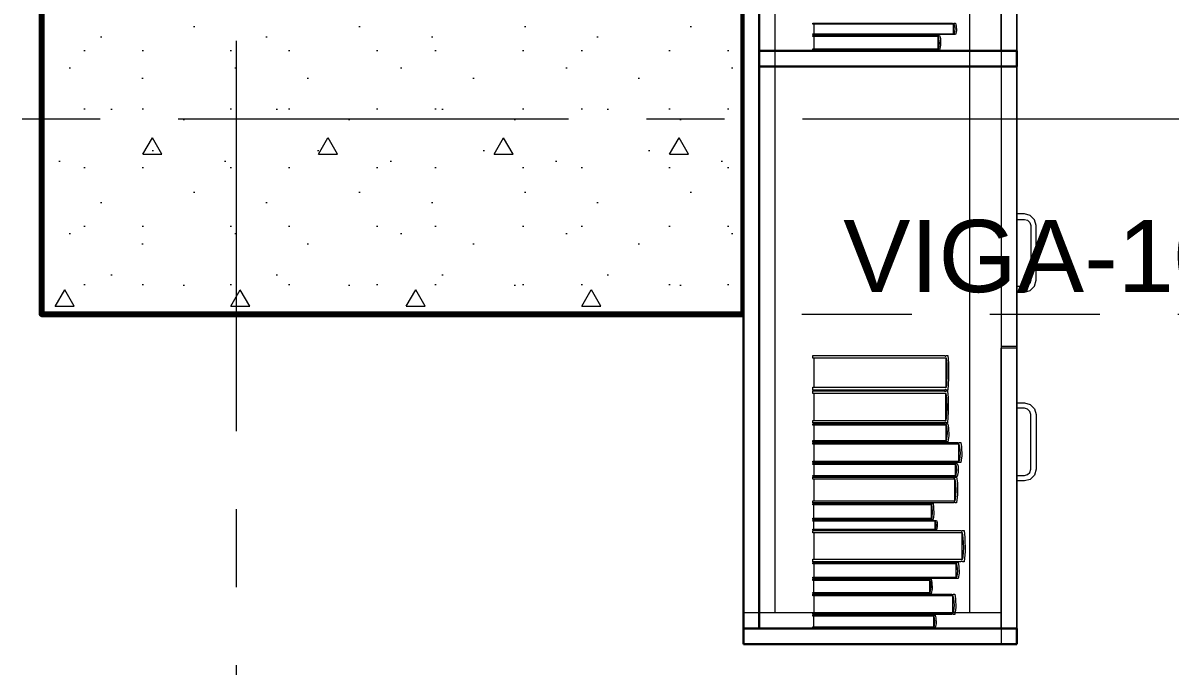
# Model space of a CAD drawing. Header units: inches. Extents: x -38 to 5698, y -33 to 92.
# Drawn here: x 108.546 to 110.017, y 6.749 to 7.573 of the extents above; entities that cross this region are included whole.
import ezdxf

# ---------------------------------------------------------------- set-up
doc = ezdxf.new("R2010")
doc.units = ezdxf.units.IN
doc.header["$MEASUREMENT"] = 0
doc.set_wipeout_variables(frame=1)
doc.header["$PDMODE"] = 1
for name, pattern in [('Hidden Line', [0.195611, 0.141111, -0.0545]), ('Punto & Raya', [0.65, 0.5, -0.075, 0, -0.075]), ('Wipeout_Contour', [1, 0, -1])]:
    doc.linetypes.add(name, pattern=pattern)
for name, color, linetype in [('02 _ ARQ _ ALB _ Cotas Ejes', 7, 'Continuous'), ('02 _ ARQ _ ALB _ Ejes Generales', 7, 'Continuous'), ('02 _ ARQ _ ZON _ Espacio.3D', 7, 'Continuous'), ('08 _ STR _ EXT _ 06 Columnas', 7, 'Continuous'), ('08 _ STR _ EXT _ 09 Vigas', 7, 'Continuous'), ('Dibujo 2D - General', 7, 'Continuous'), ('Interior - Mobiliario', 7, 'Continuous'), ('Notas - Etiquetas', 251, 'Continuous')]:
    doc.layers.add(name, color=color, linetype=linetype)
doc.styles.add('Estilo_Generado_4', font='swisse.ttf')
doc.dimstyles.new('Estilo_Generado__1', dxfattribs={"dimtxt": 0.125, "dimasz": 0.095, "dimexe": 0.18, "dimexo": 0.3, "dimgap": 0, "dimtad": 0, "dimtih": 1, "dimtoh": 1, "dimzin": 0, "dimdsep": 46, "dimtxsty": 'Estilo_Generado_4', "dimblk": 'ARROWHEAD_6', "dimblk1": 'ARROWHEAD_6', "dimblk2": 'ARROWHEAD_6', "dimcen": 0.09, "dimse1": 1, "dimse2": 1, "dimclrd": 144, "dimclre": 144, "dimclrt": 7, "dimadec": 0, "dimazin": 0, "dimtfac": 1, "dimtdec": 4, "dimtmove": 0, "dimatfit": 3, "dimfxl": 1, "dimtolj": 1, "dimtzin": 0, "dimarcsym": 0})

# ---------------------------------------------------------------- blocks, each defined once
blk = doc.blocks.new('ARROWHEAD_6')
at = {"color": 0, "linetype": 'Continuous', "lineweight": 0}
for p, q in [((-0.5, -0.5), (0.5, 0.5)), ((0, 0), (-1, 0))]:
    blk.add_line(p, q, dxfattribs=at)
blk = doc.blocks.new('*D87', base_point=(804.059, 0))
at = {"layer": '02 _ ARQ _ ALB _ Cotas Ejes', "color": 144, "linetype": 'Continuous', "lineweight": -2, "transparency": 16777216}
for p, q in [((101.915, 2.2841), (105.0886, 2.2841)), ((108.725, 2.2841), (105.476, 2.2841))]:
    blk.add_line(p, q, dxfattribs=at)
at = {"layer": 'Defpoints', "color": 0, "linetype": 'Continuous', "transparency": 16777216}
for p in [(101.82, 7.45), (108.82, 7.45), (108.82, 2.2841)]:
    blk.add_point(p, dxfattribs=at)
at = {"layer": '02 _ ARQ _ ALB _ Cotas Ejes', "color": 144, "linetype": 'Continuous', "lineweight": -2, "transparency": 16777216, "xscale": 0.095, "yscale": 0.095, "zscale": 0.095, "rotation": 180}
blk.add_blockref('ARROWHEAD_6', (101.82, 2.2841), dxfattribs=at)
at = {"layer": '02 _ ARQ _ ALB _ Cotas Ejes', "color": 144, "linetype": 'Continuous', "lineweight": -2, "transparency": 16777216, "xscale": 0.095, "yscale": 0.095, "zscale": 0.095}
blk.add_blockref('ARROWHEAD_6', (108.82, 2.2841), dxfattribs=at)
at = {"layer": '02 _ ARQ _ ALB _ Cotas Ejes', "color": 7, "linetype": 'Continuous', "lineweight": 13, "transparency": 16777216, "insert": (105.2823, 2.2841), "char_height": 0.125, "attachment_point": 5, "style": 'Estilo_Generado_4'}
blk.add_mtext('\\A1;7.00', dxfattribs=at)
blk = doc.blocks.new('*D88', base_point=(804.059, 0))
at = {"layer": '02 _ ARQ _ ALB _ Cotas Ejes', "color": 144, "linetype": 'Continuous', "lineweight": -2, "transparency": 16777216}
for p, q in [((108.915, 2.2841), (112.0886, 2.2841)), ((115.725, 2.2841), (112.4761, 2.2841))]:
    blk.add_line(p, q, dxfattribs=at)
at = {"layer": 'Defpoints', "color": 0, "linetype": 'Continuous', "transparency": 16777216}
for p in [(108.82, 7.45), (115.82, 7.45), (115.82, 2.2841)]:
    blk.add_point(p, dxfattribs=at)
at = {"layer": '02 _ ARQ _ ALB _ Cotas Ejes', "color": 144, "linetype": 'Continuous', "lineweight": -2, "transparency": 16777216, "xscale": 0.095, "yscale": 0.095, "zscale": 0.095, "rotation": 180}
blk.add_blockref('ARROWHEAD_6', (108.82, 2.2841), dxfattribs=at)
at = {"layer": '02 _ ARQ _ ALB _ Cotas Ejes', "color": 144, "linetype": 'Continuous', "lineweight": -2, "transparency": 16777216, "xscale": 0.095, "yscale": 0.095, "zscale": 0.095}
blk.add_blockref('ARROWHEAD_6', (115.82, 2.2841), dxfattribs=at)
at = {"layer": '02 _ ARQ _ ALB _ Cotas Ejes', "color": 7, "linetype": 'Continuous', "lineweight": 13, "transparency": 16777216, "insert": (112.2823, 2.2841), "char_height": 0.125, "attachment_point": 5, "style": 'Estilo_Generado_4'}
blk.add_mtext('\\A1;7.00', dxfattribs=at)

msp = doc.modelspace()

# ---------------------------------------------------------------- linework, layer by layer
at = {"layer": '02 _ ARQ _ ZON _ Espacio.3D', "color": 254, "linetype": 'Continuous', "lineweight": 0, "flags": 128}
msp.add_lwpolyline([(108.57, 7.2), (108.57, 8.1), (109.07, 8.1), (109.07, 7.7), (109.47, 7.7), (109.47, 7.2)], close=True, dxfattribs=at)

# ---------------------------------------------------------------- next in the draw order: wipeouts: each hides what was drawn before it
at = {"color": 254, "linetype": 'Wipeout_Contour', "lineweight": 0, "ltscale": 4906.165759}
msp.add_wipeout([(117.0136, 5.8), (117.0136, 6.35), (100.6701, 6.35), (100.6701, 7.85), (100.17, 7.85), (100.17, 5.8)], dxfattribs=at).dxf.layer = 'Dibujo 2D - General'

# ---------------------------------------------------------------- next in the draw order: hatches: boundary and pattern name
at = {"layer": '08 _ STR _ EXT _ 06 Columnas', "linetype": 'Continuous', "lineweight": 9}
h = msp.add_hatch(dxfattribs=at)
h.set_pattern_fill('HORMIGÓN_EN_MASA_0002', style=0, pattern_type=2)
h.set_pattern_definition([(0, (92.5, 3e-09), (0, 0.3897114), [0.024375, -0.200625]), (0, (92.6125, 0.19486), (0, 0.3897114), [0.024375, -0.200625]), (60, (92.5, 3e-09), (-0.3375, 0.194856), [0.024375, -0.200625]), (60, (92.725, 3e-09), (-0.3375, 0.194856), [0.024375, -0.200625]), (120, (92.5244, 3e-09), (0.3375, 0.194856), [0.024375, -0.200625]), (120, (92.7494, 3e-09), (0.3375, 0.194856), [0.024375, -0.200625]), (0, (92.500015, 0.0375), (0, 0.075), [0, -0.075, 0, -0.1125]), (45, (92.537515, 0.0375), (-0.053033, 0.053033), [0, -0.05625, 0, -0.09375])])
h.paths.add_polyline_path([(108.57, 8.1), (108.57, 7.2), (109.47, 7.2), (109.47, 7.7), (109.07, 7.7), (109.07, 8.1)])

# ---------------------------------------------------------------- next in the draw order: linework, layer by layer
at = {"layer": '02 _ ARQ _ ALB _ Ejes Generales', "color": 252, "linetype": 'Punto & Raya', "lineweight": 13}
msp.add_line((108.82, 3.05), (108.82, 44.9), dxfattribs=at)
at = {"layer": '08 _ STR _ EXT _ 06 Columnas', "color": 7, "linetype": 'Continuous', "lineweight": 80, "flags": 128}
msp.add_lwpolyline([(108.57, 8.1), (108.57, 7.2), (109.47, 7.2), (109.47, 7.7), (109.07, 7.7), (109.07, 8.1)], close=True, dxfattribs=at)
at = {"layer": '08 _ STR _ EXT _ 09 Vigas', "color": 251, "linetype": 'Hidden Line', "lineweight": 13}
msp.add_line((109.07, 7.2), (108.57, 7.2), dxfattribs=at)
at = {"layer": 'Interior - Mobiliario', "color": 175, "linetype": 'Continuous', "lineweight": 13}
for p, q in [((109.49, 6.7972), (109.49, 8.2572)), ((109.8, 8.2572), (109.8, 6.7972)), ((109.5586, 7.5712), (109.5586, 7.5724)), ((109.5586, 7.5724), (109.7376, 7.5724)), ((109.7376, 7.5724), (109.7377, 7.5723)), ((109.7377, 7.5723), (109.7379, 7.5722)), ((109.7379, 7.5722), (109.7382, 7.5722)), ((109.7382, 7.5722), (109.7385, 7.5721)), ((109.7385, 7.5721), (109.7387, 7.5721)), ((109.7387, 7.5721), (109.739, 7.5722)), ((109.739, 7.5722), (109.7393, 7.5722)), ((109.7393, 7.5722), (109.7395, 7.5723)), ((109.7395, 7.5723), (109.7396, 7.5724)), ((109.7396, 7.5724), (109.7416, 7.5724)), ((109.7416, 7.5724), (109.7426, 7.5692)), ((109.7397, 7.5712), (109.5586, 7.5712)), ((109.5586, 7.5579), (109.5586, 7.559)), ((109.5586, 7.559), (109.7397, 7.559)), ((109.7376, 7.5579), (109.5586, 7.5579)), ((109.5586, 7.5554), (109.5586, 7.5569)), ((109.5586, 7.5569), (109.7178, 7.5569)), ((109.5605, 7.559), (109.5605, 7.5712)), ((109.7178, 7.5569), (109.7179, 7.5568)), ((109.7179, 7.5568), (109.7181, 7.5566)), ((109.7181, 7.5566), (109.7183, 7.5566)), ((109.719, 7.5566), (109.7193, 7.5567)), ((109.7193, 7.5567), (109.7195, 7.5568)), ((109.7195, 7.5568), (109.7196, 7.5569)), ((109.7196, 7.5569), (109.7213, 7.5569)), ((109.7213, 7.5569), (109.7222, 7.5528)), ((109.7377, 7.5579), (109.7376, 7.5579)), ((109.7379, 7.558), (109.7377, 7.5579)), ((109.7381, 7.5581), (109.7379, 7.558)), ((109.7384, 7.5581), (109.7381, 7.5581)), ((109.7387, 7.5581), (109.7384, 7.5581)), ((109.7389, 7.5581), (109.7387, 7.5581)), ((109.7388, 7.5712), (109.7388, 7.559)), ((109.7392, 7.558), (109.7389, 7.5581)), ((109.7394, 7.5579), (109.7392, 7.558)), ((109.7396, 7.5579), (109.7394, 7.5579)), ((109.7416, 7.5579), (109.7396, 7.5579)), ((109.7406, 7.569), (109.7397, 7.5712)), ((109.7397, 7.559), (109.7403, 7.5601)), ((109.7403, 7.5601), (109.741, 7.5646)), ((109.741, 7.5646), (109.7406, 7.569)), ((109.7428, 7.5627), (109.7416, 7.5579)), ((109.7426, 7.5692), (109.7428, 7.5627)), ((109.7197, 7.5554), (109.5586, 7.5554)), ((109.7183, 7.5566), (109.7186, 7.5565)), ((109.7186, 7.5565), (109.7188, 7.5565)), ((109.7188, 7.5565), (109.719, 7.5566)), ((109.7204, 7.5526), (109.7197, 7.5554)), ((109.7209, 7.5468), (109.7204, 7.5526)), ((109.83, 7.3282), (109.82, 7.3282)), ((109.82, 7.3282), (109.82, 7.3212)), ((109.8375, 7.3262), (109.83, 7.3282)), ((109.843, 7.3207), (109.8375, 7.3262)), ((109.82, 7.3212), (109.83, 7.3212)), ((109.83, 7.3212), (109.834, 7.3201)), ((109.834, 7.3201), (109.8369, 7.3172)), ((109.8369, 7.3172), (109.838, 7.3132)), ((109.838, 7.3132), (109.838, 7.2432)), ((109.845, 7.3132), (109.843, 7.3207)), ((109.845, 7.2432), (109.845, 7.3132)), ((109.83, 7.2352), (109.82, 7.2352)), ((109.82, 7.2352), (109.82, 7.2282)), ((109.834, 7.2363), (109.83, 7.2352)), ((109.8369, 7.2392), (109.834, 7.2363)), ((109.838, 7.2432), (109.8369, 7.2392)), ((109.8375, 7.2302), (109.843, 7.2357)), ((109.843, 7.2357), (109.845, 7.2432)), ((109.82, 7.2282), (109.83, 7.2282)), ((109.83, 7.2282), (109.8375, 7.2302)), ((109.5586, 7.1433), (109.5586, 7.1468)), ((109.5586, 7.1468), (109.7278, 7.1468)), ((109.7278, 7.1468), (109.728, 7.1466)), ((109.728, 7.1466), (109.7282, 7.1463)), ((109.7282, 7.1463), (109.7284, 7.1462)), ((109.7284, 7.1462), (109.7287, 7.1461)), ((109.7287, 7.1461), (109.7289, 7.1461)), ((109.7289, 7.1461), (109.7292, 7.1462)), ((109.7292, 7.1462), (109.7294, 7.1464)), ((109.7294, 7.1464), (109.7296, 7.1467)), ((109.7296, 7.1467), (109.7297, 7.1468)), ((109.7297, 7.1468), (109.7316, 7.1468)), ((109.7316, 7.1468), (109.7326, 7.1371)), ((109.82, 7.1582), (109.8, 7.1582)), ((109.82, 7.1562), (109.8, 7.1562)), ((109.7299, 7.1433), (109.5586, 7.1433)), ((109.5604, 7.1062), (109.5604, 7.1433)), ((109.729, 7.1433), (109.729, 7.1062)), ((109.7307, 7.1367), (109.7299, 7.1433)), ((109.7311, 7.1231), (109.7307, 7.1367)), ((109.7326, 7.1371), (109.7328, 7.1174)), ((109.7304, 7.1095), (109.7311, 7.1231)), ((109.7328, 7.1174), (109.7316, 7.1026)), ((109.5586, 7.1026), (109.5586, 7.1062)), ((109.5586, 7.1062), (109.7299, 7.1062)), ((109.7278, 7.1026), (109.5586, 7.1026)), ((109.5586, 7.0984), (109.5586, 7.1016)), ((109.5586, 7.1016), (109.7275, 7.1016)), ((109.7275, 7.1016), (109.7276, 7.1014)), ((109.7276, 7.1014), (109.7278, 7.1012)), ((109.7279, 7.1028), (109.7278, 7.1026)), ((109.7278, 7.1012), (109.7281, 7.101)), ((109.7281, 7.1031), (109.7279, 7.1028)), ((109.7284, 7.1033), (109.7281, 7.1031)), ((109.7281, 7.101), (109.7283, 7.101)), ((109.7283, 7.101), (109.7286, 7.101)), ((109.7286, 7.1034), (109.7284, 7.1033)), ((109.7289, 7.1034), (109.7286, 7.1034)), ((109.7286, 7.101), (109.7288, 7.1011)), ((109.7288, 7.1011), (109.7291, 7.1012)), ((109.7291, 7.1033), (109.7289, 7.1034)), ((109.7294, 7.1031), (109.7291, 7.1033)), ((109.7291, 7.1012), (109.7293, 7.1015)), ((109.7293, 7.1015), (109.7294, 7.1016)), ((109.7296, 7.1029), (109.7294, 7.1031)), ((109.7294, 7.1016), (109.7313, 7.1016)), ((109.7297, 7.1026), (109.7296, 7.1029)), ((109.7316, 7.1026), (109.7297, 7.1026)), ((109.7299, 7.1062), (109.7304, 7.1095)), ((109.7313, 7.1016), (109.7322, 7.0926)), ((109.7295, 7.0984), (109.5586, 7.0984)), ((109.5604, 7.0638), (109.5604, 7.0984)), ((109.7287, 7.0984), (109.7287, 7.0638)), ((109.7303, 7.0922), (109.7295, 7.0984)), ((109.7308, 7.0795), (109.7303, 7.0922)), ((109.7322, 7.0926), (109.7324, 7.0742)), ((109.82, 7.0862), (109.83, 7.0862)), ((109.82, 7.0792), (109.82, 7.0862)), ((109.83, 7.0862), (109.8375, 7.0842)), ((109.73, 7.0669), (109.7308, 7.0795)), ((109.7324, 7.0742), (109.7313, 7.0605)), ((109.83, 7.0792), (109.82, 7.0792)), ((109.834, 7.0781), (109.83, 7.0792)), ((109.8369, 7.0752), (109.834, 7.0781)), ((109.838, 7.0712), (109.8369, 7.0752)), ((109.8375, 7.0842), (109.843, 7.0787)), ((109.843, 7.0787), (109.845, 7.0712)), ((109.5586, 7.0605), (109.5586, 7.0638)), ((109.5586, 7.0638), (109.7295, 7.0638)), ((109.7275, 7.0605), (109.5586, 7.0605)), ((109.5586, 7.0576), (109.5586, 7.0595)), ((109.5586, 7.0595), (109.728, 7.0595)), ((109.7301, 7.0576), (109.5586, 7.0576)), ((109.5604, 7.0382), (109.5604, 7.0576)), ((109.7276, 7.0606), (109.7275, 7.0605)), ((109.7278, 7.0609), (109.7276, 7.0606)), ((109.728, 7.0611), (109.7278, 7.0609)), ((109.7283, 7.0612), (109.728, 7.0611)), ((109.728, 7.0595), (109.7282, 7.0594)), ((109.7282, 7.0594), (109.7284, 7.0592)), ((109.7285, 7.0612), (109.7283, 7.0612)), ((109.7284, 7.0592), (109.7287, 7.0591)), ((109.7288, 7.0611), (109.7285, 7.0612)), ((109.7287, 7.0591), (109.7289, 7.0591)), ((109.729, 7.0609), (109.7288, 7.0611)), ((109.7289, 7.0591), (109.7292, 7.0591)), ((109.7292, 7.0607), (109.729, 7.0609)), ((109.7294, 7.0605), (109.7292, 7.0607)), ((109.7292, 7.0591), (109.7294, 7.0592)), ((109.7293, 7.0576), (109.7293, 7.0382)), ((109.7313, 7.0605), (109.7294, 7.0605)), ((109.7294, 7.0592), (109.7297, 7.0593)), ((109.7295, 7.0638), (109.73, 7.0669)), ((109.7297, 7.0593), (109.7299, 7.0594)), ((109.7299, 7.0594), (109.73, 7.0595)), ((109.73, 7.0595), (109.7318, 7.0595)), ((109.7309, 7.0542), (109.7301, 7.0576)), ((109.7318, 7.0595), (109.7328, 7.0544)), ((109.838, 7.0012), (109.838, 7.0712)), ((109.845, 7.0712), (109.845, 7.0012)), ((109.7306, 7.04), (109.7314, 7.0471)), ((109.7314, 7.0471), (109.7309, 7.0542)), ((109.733, 7.0441), (109.7318, 7.0364)), ((109.7328, 7.0544), (109.733, 7.0441)), ((109.5586, 7.0364), (109.5586, 7.0382)), ((109.5586, 7.0382), (109.7301, 7.0382)), ((109.728, 7.0364), (109.5586, 7.0364)), ((109.5586, 7.0333), (109.5586, 7.0354)), ((109.5586, 7.0354), (109.7442, 7.0354)), ((109.7464, 7.0333), (109.5586, 7.0333)), ((109.5605, 7.0117), (109.5605, 7.0333)), ((109.7281, 7.0365), (109.728, 7.0364)), ((109.7284, 7.0366), (109.7281, 7.0365)), ((109.7286, 7.0367), (109.7284, 7.0366)), ((109.7289, 7.0368), (109.7286, 7.0367)), ((109.7291, 7.0368), (109.7289, 7.0368)), ((109.7294, 7.0367), (109.7291, 7.0368)), ((109.7296, 7.0366), (109.7294, 7.0367)), ((109.7298, 7.0365), (109.7296, 7.0366)), ((109.73, 7.0364), (109.7298, 7.0365)), ((109.7318, 7.0364), (109.73, 7.0364)), ((109.7301, 7.0382), (109.7306, 7.04)), ((109.7442, 7.0354), (109.7443, 7.0353)), ((109.7443, 7.0353), (109.7446, 7.0351)), ((109.7446, 7.0351), (109.7448, 7.035)), ((109.7448, 7.035), (109.7451, 7.035)), ((109.7451, 7.035), (109.7454, 7.035)), ((109.7454, 7.035), (109.7457, 7.035)), ((109.7455, 7.0333), (109.7455, 7.0117)), ((109.7457, 7.035), (109.7459, 7.0351)), ((109.7459, 7.0351), (109.7462, 7.0353)), ((109.7462, 7.0353), (109.7463, 7.0354)), ((109.7463, 7.0354), (109.7483, 7.0354)), ((109.7473, 7.0295), (109.7464, 7.0333)), ((109.7478, 7.0216), (109.7473, 7.0295)), ((109.7483, 7.0354), (109.7494, 7.0297)), ((109.7494, 7.0297), (109.7496, 7.0182)), ((109.7464, 7.0117), (109.747, 7.0137)), ((109.747, 7.0137), (109.7478, 7.0216)), ((109.7496, 7.0182), (109.7483, 7.0097)), ((109.5586, 7.0097), (109.5586, 7.0117)), ((109.5586, 7.0117), (109.7464, 7.0117)), ((109.7442, 7.0097), (109.5586, 7.0097)), ((109.5586, 7.0073), (109.5586, 7.0087)), ((109.5586, 7.0087), (109.7397, 7.0087)), ((109.7419, 7.0073), (109.5586, 7.0073)), ((109.5605, 6.9932), (109.5605, 7.0073)), ((109.7397, 7.0087), (109.7399, 7.0086)), ((109.7399, 7.0086), (109.7401, 7.0085)), ((109.7401, 7.0085), (109.7404, 7.0084)), ((109.7404, 7.0084), (109.7407, 7.0084)), ((109.7407, 7.0084), (109.7409, 7.0084)), ((109.7409, 7.0084), (109.7412, 7.0084)), ((109.741, 7.0073), (109.741, 6.9932)), ((109.7412, 7.0084), (109.7414, 7.0085)), ((109.7414, 7.0085), (109.7417, 7.0086)), ((109.7417, 7.0086), (109.7418, 7.0087)), ((109.7418, 7.0087), (109.7438, 7.0087)), ((109.7428, 7.0048), (109.7419, 7.0073)), ((109.7425, 6.9945), (109.7433, 6.9996)), ((109.7433, 6.9996), (109.7428, 7.0048)), ((109.7438, 7.0087), (109.7448, 7.005)), ((109.7443, 7.0098), (109.7442, 7.0097)), ((109.7445, 7.0099), (109.7443, 7.0098)), ((109.7448, 7.01), (109.7445, 7.0099)), ((109.7451, 7.0101), (109.7448, 7.01)), ((109.7448, 7.005), (109.745, 6.9975)), ((109.7453, 7.0101), (109.7451, 7.0101)), ((109.7456, 7.01), (109.7453, 7.0101)), ((109.7459, 7.0099), (109.7456, 7.01)), ((109.7461, 7.0098), (109.7459, 7.0099)), ((109.7463, 7.0097), (109.7461, 7.0098)), ((109.7483, 7.0097), (109.7463, 7.0097)), ((109.8369, 6.9972), (109.838, 7.0012)), ((109.845, 7.0012), (109.843, 6.9937)), ((109.5586, 6.9919), (109.5586, 6.9932)), ((109.5586, 6.9932), (109.7419, 6.9932)), ((109.7397, 6.9919), (109.5586, 6.9919)), ((109.5586, 6.9883), (109.5586, 6.9909)), ((109.5586, 6.9909), (109.7389, 6.9909)), ((109.7411, 6.9883), (109.5586, 6.9883)), ((109.5605, 6.9607), (109.5605, 6.9883)), ((109.7389, 6.9909), (109.7391, 6.9907)), ((109.7391, 6.9907), (109.7393, 6.9905)), ((109.7393, 6.9905), (109.7396, 6.9904)), ((109.7396, 6.9904), (109.7399, 6.9903)), ((109.7398, 6.992), (109.7397, 6.9919)), ((109.7401, 6.9921), (109.7398, 6.992)), ((109.7399, 6.9903), (109.7401, 6.9903)), ((109.7403, 6.9921), (109.7401, 6.9921)), ((109.7401, 6.9903), (109.7404, 6.9904)), ((109.7402, 6.9883), (109.7402, 6.9607)), ((109.7406, 6.9922), (109.7403, 6.9921)), ((109.7404, 6.9904), (109.7406, 6.9906)), ((109.7409, 6.9922), (109.7406, 6.9922)), ((109.7406, 6.9906), (109.7409, 6.9908)), ((109.7411, 6.9921), (109.7409, 6.9922)), ((109.7409, 6.9908), (109.741, 6.9909)), ((109.741, 6.9909), (109.743, 6.9909)), ((109.7414, 6.9921), (109.7411, 6.9921)), ((109.742, 6.9834), (109.7411, 6.9883)), ((109.7416, 6.992), (109.7414, 6.9921)), ((109.7418, 6.9919), (109.7416, 6.992)), ((109.7438, 6.9919), (109.7418, 6.9919)), ((109.7419, 6.9932), (109.7425, 6.9945)), ((109.7425, 6.9733), (109.742, 6.9834)), ((109.743, 6.9909), (109.744, 6.9837)), ((109.745, 6.9975), (109.7438, 6.9919)), ((109.744, 6.9837), (109.7442, 6.969)), ((109.82, 6.9932), (109.83, 6.9932)), ((109.82, 6.9862), (109.82, 6.9932)), ((109.83, 6.9862), (109.82, 6.9862)), ((109.83, 6.9932), (109.834, 6.9943)), ((109.8375, 6.9882), (109.83, 6.9862)), ((109.834, 6.9943), (109.8369, 6.9972)), ((109.843, 6.9937), (109.8375, 6.9882)), ((109.7417, 6.9632), (109.7425, 6.9733)), ((109.7442, 6.969), (109.743, 6.9581)), ((109.5586, 6.9581), (109.5586, 6.9607)), ((109.5586, 6.9607), (109.7411, 6.9607)), ((109.7389, 6.9581), (109.5586, 6.9581)), ((109.5586, 6.9555), (109.5586, 6.9571)), ((109.5586, 6.9571), (109.7094, 6.9571)), ((109.7112, 6.9555), (109.5586, 6.9555)), ((109.5602, 6.9383), (109.5602, 6.9555)), ((109.7094, 6.9571), (109.7095, 6.957)), ((109.7095, 6.957), (109.7097, 6.9569)), ((109.7097, 6.9569), (109.7099, 6.9568)), ((109.7099, 6.9568), (109.7101, 6.9567)), ((109.7101, 6.9567), (109.7104, 6.9568)), ((109.7104, 6.9568), (109.7106, 6.9568)), ((109.7104, 6.9555), (109.7104, 6.9383)), ((109.7106, 6.9568), (109.7108, 6.9569)), ((109.7108, 6.9569), (109.711, 6.957)), ((109.711, 6.957), (109.7111, 6.9571)), ((109.7111, 6.9571), (109.7128, 6.9571)), ((109.7119, 6.9524), (109.7112, 6.9555)), ((109.7128, 6.9571), (109.7136, 6.9526)), ((109.739, 6.9582), (109.7389, 6.9581)), ((109.7393, 6.9584), (109.739, 6.9582)), ((109.7395, 6.9586), (109.7393, 6.9584)), ((109.7398, 6.9586), (109.7395, 6.9586)), ((109.7401, 6.9586), (109.7398, 6.9586)), ((109.7403, 6.9586), (109.7401, 6.9586)), ((109.7406, 6.9585), (109.7403, 6.9586)), ((109.7408, 6.9583), (109.7406, 6.9585)), ((109.741, 6.9581), (109.7408, 6.9583)), ((109.743, 6.9581), (109.741, 6.9581)), ((109.7411, 6.9607), (109.7417, 6.9632)), ((109.7112, 6.9383), (109.7117, 6.9399)), ((109.7117, 6.9399), (109.7123, 6.9461)), ((109.7123, 6.9461), (109.7119, 6.9524)), ((109.7138, 6.9435), (109.7128, 6.9367)), ((109.7136, 6.9526), (109.7138, 6.9435)), ((109.5586, 6.9367), (109.5586, 6.9383)), ((109.5586, 6.9383), (109.7112, 6.9383)), ((109.7094, 6.9367), (109.5586, 6.9367)), ((109.5586, 6.9347), (109.5586, 6.9357)), ((109.5586, 6.9357), (109.7138, 6.9357)), ((109.7157, 6.9347), (109.5586, 6.9347)), ((109.5586, 6.9237), (109.5586, 6.9246)), ((109.5586, 6.9246), (109.7157, 6.9246)), ((109.5602, 6.9246), (109.5602, 6.9347)), ((109.7095, 6.9368), (109.7094, 6.9367)), ((109.7097, 6.9369), (109.7095, 6.9368)), ((109.7099, 6.937), (109.7097, 6.9369)), ((109.7101, 6.937), (109.7099, 6.937)), ((109.7103, 6.9371), (109.7101, 6.937)), ((109.7105, 6.937), (109.7103, 6.9371)), ((109.7108, 6.9369), (109.7105, 6.937)), ((109.711, 6.9368), (109.7108, 6.9369)), ((109.7111, 6.9367), (109.711, 6.9368)), ((109.7128, 6.9367), (109.7111, 6.9367)), ((109.7138, 6.9357), (109.7139, 6.9356)), ((109.7139, 6.9356), (109.7141, 6.9356)), ((109.7141, 6.9356), (109.7143, 6.9355)), ((109.7143, 6.9355), (109.7146, 6.9355)), ((109.7146, 6.9355), (109.7148, 6.9355)), ((109.7148, 6.9355), (109.715, 6.9355)), ((109.7149, 6.9347), (109.7149, 6.9246)), ((109.715, 6.9355), (109.7153, 6.9356)), ((109.7153, 6.9356), (109.7155, 6.9357)), ((109.7155, 6.9357), (109.7155, 6.9357)), ((109.7155, 6.9357), (109.7173, 6.9357)), ((109.7164, 6.9329), (109.7157, 6.9347)), ((109.7157, 6.9246), (109.7162, 6.9255)), ((109.7162, 6.9255), (109.7168, 6.9292)), ((109.7168, 6.9292), (109.7164, 6.9329)), ((109.7173, 6.9357), (109.7181, 6.9331)), ((109.7183, 6.9277), (109.7173, 6.9237)), ((109.7181, 6.9331), (109.7183, 6.9277)), ((109.7138, 6.9237), (109.5586, 6.9237)), ((109.5586, 6.9195), (109.5586, 6.9227)), ((109.5586, 6.9227), (109.7484, 6.9227)), ((109.7507, 6.9195), (109.5586, 6.9195)), ((109.5606, 6.8858), (109.5606, 6.9195)), ((109.7139, 6.9237), (109.7138, 6.9237)), ((109.7141, 6.9238), (109.7139, 6.9237)), ((109.7143, 6.9238), (109.7141, 6.9238)), ((109.7145, 6.9239), (109.7143, 6.9238)), ((109.7148, 6.9239), (109.7145, 6.9239)), ((109.715, 6.9239), (109.7148, 6.9239)), ((109.7152, 6.9238), (109.715, 6.9239)), ((109.7154, 6.9237), (109.7152, 6.9238)), ((109.7155, 6.9237), (109.7154, 6.9237)), ((109.7173, 6.9237), (109.7155, 6.9237)), ((109.7484, 6.9227), (109.7486, 6.9225)), ((109.7486, 6.9225), (109.7488, 6.9222)), ((109.7488, 6.9222), (109.7491, 6.9221)), ((109.7491, 6.9221), (109.7494, 6.922)), ((109.7494, 6.922), (109.7496, 6.922)), ((109.7496, 6.922), (109.7499, 6.9221)), ((109.7497, 6.9195), (109.7497, 6.8858)), ((109.7499, 6.9221), (109.7502, 6.9223)), ((109.7502, 6.9223), (109.7504, 6.9225)), ((109.7504, 6.9225), (109.7505, 6.9227)), ((109.7505, 6.9227), (109.7527, 6.9227)), ((109.7516, 6.9135), (109.7507, 6.9195)), ((109.7521, 6.9011), (109.7516, 6.9135)), ((109.7527, 6.9227), (109.7537, 6.9139)), ((109.7537, 6.9139), (109.754, 6.896)), ((109.7513, 6.8889), (109.7521, 6.9011)), ((109.754, 6.896), (109.7527, 6.8826)), ((109.5586, 6.8826), (109.5586, 6.8858)), ((109.5586, 6.8858), (109.7507, 6.8858)), ((109.7484, 6.8826), (109.5586, 6.8826)), ((109.5586, 6.88), (109.5586, 6.8816)), ((109.5586, 6.8816), (109.7408, 6.8816)), ((109.7408, 6.8816), (109.7409, 6.8815)), ((109.7409, 6.8815), (109.7412, 6.8814)), ((109.7412, 6.8814), (109.7414, 6.8813)), ((109.7414, 6.8813), (109.7417, 6.8813)), ((109.7417, 6.8813), (109.742, 6.8813)), ((109.742, 6.8813), (109.7423, 6.8813)), ((109.7423, 6.8813), (109.7425, 6.8814)), ((109.7425, 6.8814), (109.7428, 6.8815)), ((109.7428, 6.8815), (109.7429, 6.8816)), ((109.7429, 6.8816), (109.7449, 6.8816)), ((109.7449, 6.8816), (109.7459, 6.8771)), ((109.7485, 6.8828), (109.7484, 6.8826)), ((109.7487, 6.883), (109.7485, 6.8828)), ((109.749, 6.8832), (109.7487, 6.883)), ((109.7493, 6.8833), (109.749, 6.8832)), ((109.7496, 6.8833), (109.7493, 6.8833)), ((109.7499, 6.8832), (109.7496, 6.8833)), ((109.7501, 6.8831), (109.7499, 6.8832)), ((109.7504, 6.8828), (109.7501, 6.8831)), ((109.7505, 6.8826), (109.7504, 6.8828)), ((109.7527, 6.8826), (109.7505, 6.8826)), ((109.7507, 6.8858), (109.7513, 6.8889)), ((109.743, 6.88), (109.5586, 6.88)), ((109.5605, 6.8628), (109.5605, 6.88)), ((109.7421, 6.88), (109.7421, 6.8628)), ((109.7439, 6.8769), (109.743, 6.88)), ((109.7436, 6.8644), (109.7444, 6.8706)), ((109.7444, 6.8706), (109.7439, 6.8769)), ((109.7461, 6.868), (109.7449, 6.8612)), ((109.7459, 6.8771), (109.7461, 6.868)), ((109.5586, 6.8612), (109.5586, 6.8628)), ((109.5586, 6.8628), (109.743, 6.8628)), ((109.7408, 6.8612), (109.5586, 6.8612)), ((109.5586, 6.8587), (109.5586, 6.8602)), ((109.5586, 6.8602), (109.7073, 6.8602)), ((109.7091, 6.8587), (109.5586, 6.8587)), ((109.5602, 6.8434), (109.5602, 6.8587)), ((109.7073, 6.8602), (109.7074, 6.8601)), ((109.7074, 6.8601), (109.7076, 6.86)), ((109.7076, 6.86), (109.7078, 6.8599)), ((109.7078, 6.8599), (109.708, 6.8599)), ((109.708, 6.8599), (109.7082, 6.8599)), ((109.7082, 6.8599), (109.7085, 6.8599)), ((109.7083, 6.8587), (109.7083, 6.8434)), ((109.7085, 6.8599), (109.7087, 6.86)), ((109.7087, 6.86), (109.7089, 6.8601)), ((109.7089, 6.8601), (109.7089, 6.8602)), ((109.7089, 6.8602), (109.7106, 6.8602)), ((109.7098, 6.856), (109.7091, 6.8587)), ((109.7102, 6.8504), (109.7098, 6.856)), ((109.7106, 6.8602), (109.7114, 6.8562)), ((109.7114, 6.8562), (109.7116, 6.848)), ((109.7409, 6.8612), (109.7408, 6.8612)), ((109.7411, 6.8614), (109.7409, 6.8612)), ((109.7414, 6.8615), (109.7411, 6.8614)), ((109.7417, 6.8615), (109.7414, 6.8615)), ((109.7419, 6.8615), (109.7417, 6.8615)), ((109.7422, 6.8615), (109.7419, 6.8615)), ((109.7425, 6.8614), (109.7422, 6.8615)), ((109.7427, 6.8613), (109.7425, 6.8614)), ((109.7429, 6.8612), (109.7427, 6.8613)), ((109.7449, 6.8612), (109.7429, 6.8612)), ((109.743, 6.8628), (109.7436, 6.8644)), ((109.5586, 6.842), (109.5586, 6.8434)), ((109.5586, 6.8434), (109.7091, 6.8434)), ((109.7073, 6.842), (109.5586, 6.842)), ((109.5586, 6.8389), (109.5586, 6.841)), ((109.5586, 6.841), (109.7366, 6.841)), ((109.7388, 6.8389), (109.5586, 6.8389)), ((109.5605, 6.8174), (109.5605, 6.8389)), ((109.7075, 6.8422), (109.7073, 6.842)), ((109.7073, 6.842), (109.7073, 6.842)), ((109.7077, 6.8422), (109.7075, 6.8422)), ((109.708, 6.8423), (109.7077, 6.8422)), ((109.7082, 6.8423), (109.708, 6.8423)), ((109.7084, 6.8422), (109.7082, 6.8423)), ((109.7086, 6.8422), (109.7084, 6.8422)), ((109.7088, 6.8421), (109.7086, 6.8422)), ((109.7089, 6.842), (109.7088, 6.8421)), ((109.7106, 6.842), (109.7089, 6.842)), ((109.7091, 6.8434), (109.7095, 6.8448)), ((109.7095, 6.8448), (109.7102, 6.8504)), ((109.7116, 6.848), (109.7106, 6.842)), ((109.7366, 6.841), (109.7368, 6.8408)), ((109.7368, 6.8408), (109.737, 6.8407)), ((109.737, 6.8407), (109.7373, 6.8406)), ((109.7373, 6.8406), (109.7375, 6.8405)), ((109.7375, 6.8405), (109.7378, 6.8406)), ((109.7378, 6.8406), (109.7381, 6.8406)), ((109.7379, 6.8389), (109.7379, 6.8174)), ((109.7381, 6.8406), (109.7383, 6.8407)), ((109.7383, 6.8407), (109.7386, 6.8409)), ((109.7386, 6.8409), (109.7387, 6.841)), ((109.7387, 6.841), (109.7406, 6.841)), ((109.7396, 6.8351), (109.7388, 6.8389)), ((109.7406, 6.841), (109.7416, 6.8353)), ((109.7393, 6.8193), (109.7401, 6.8272)), ((109.7401, 6.8272), (109.7396, 6.8351)), ((109.7419, 6.8239), (109.7406, 6.8153)), ((109.7416, 6.8353), (109.7419, 6.8239)), ((109.76, 6.8172), (109.51, 6.8172)), ((109.5586, 6.8153), (109.5586, 6.8174)), ((109.5586, 6.8174), (109.7388, 6.8174)), ((109.7366, 6.8153), (109.5586, 6.8153)), ((109.5586, 6.813), (109.5586, 6.8143)), ((109.5586, 6.8143), (109.7122, 6.8143)), ((109.7141, 6.813), (109.5586, 6.813)), ((109.7122, 6.8143), (109.7124, 6.8142)), ((109.7124, 6.8142), (109.7126, 6.8141)), ((109.7126, 6.8141), (109.7128, 6.8141)), ((109.7128, 6.8141), (109.713, 6.8141)), ((109.713, 6.8141), (109.7133, 6.8141)), ((109.7133, 6.8141), (109.7135, 6.8141)), ((109.7135, 6.8141), (109.7137, 6.8142)), ((109.7137, 6.8142), (109.7139, 6.8143)), ((109.7139, 6.8143), (109.714, 6.8143)), ((109.714, 6.8143), (109.7157, 6.8143)), ((109.7148, 6.8106), (109.7141, 6.813)), ((109.7152, 6.8057), (109.7148, 6.8106)), ((109.7157, 6.8143), (109.7166, 6.8108)), ((109.7367, 6.8154), (109.7366, 6.8153)), ((109.737, 6.8156), (109.7367, 6.8154)), ((109.7372, 6.8157), (109.737, 6.8156)), ((109.7375, 6.8157), (109.7372, 6.8157)), ((109.7377, 6.8157), (109.7375, 6.8157)), ((109.738, 6.8157), (109.7377, 6.8157)), ((109.7383, 6.8156), (109.738, 6.8157)), ((109.7385, 6.8155), (109.7383, 6.8156)), ((109.7387, 6.8153), (109.7385, 6.8155)), ((109.7406, 6.8153), (109.7387, 6.8153)), ((109.7388, 6.8174), (109.7393, 6.8193)), ((109.8, 6.8172), (109.76, 6.8172)), ((109.8, 6.7972), (109.49, 6.7972))]:
    msp.add_line(p, q, dxfattribs=at)

# ---------------------------------------------------------------- next in the draw order: texts
at = {"layer": 'Notas - Etiquetas', "color": 8, "linetype": 'Continuous', "lineweight": 13, "insert": (109.5977, 7.2267), "char_height": 0.0925, "attachment_point": 7, "style": 'Estilo_Generado_4'}
msp.add_mtext('\\A1;{\\pql;\\fSwis721 Ex BT|b0|i0|c0|p34;VIGA-101\\fSwis721 Ex BT|b0|i0|c0|p34; \\fSwis721 Ex BT|b0|i0|c0|p34;0.60\\fSwis721 Ex BT|b0|i0|c0|p34;x\\fSwis721 Ex BT|b0|i0|c0|p34;0.50\\fSwis721 Ex BT|b0|i0|c0|p34;m}', dxfattribs=at)

# ---------------------------------------------------------------- next in the draw order: dimensions: what is measured, and where the dimension line sits
at = {"layer": '02 _ ARQ _ ALB _ Cotas Ejes', "color": 144, "linetype": 'Continuous', "lineweight": 13}
dim = msp.add_linear_dim(base=(108.82, 2.2841), p1=(101.82, 7.45), p2=(108.82, 7.45), dimstyle='Estilo_Generado__1', dxfattribs=at)
dim.commit()
dim.dimension.update_dxf_attribs({"geometry": '*D87', "text_midpoint": (105.2823, 2.2841), "dimtype": 160})

# ---------------------------------------------------------------- next in the draw order: wipeouts: each hides what was drawn before it
at = {"color": 254, "linetype": 'Wipeout_Contour', "lineweight": 0, "ltscale": 3284.99457}
msp.add_wipeout([(109.82, 7.5372), (109.49, 7.5372), (109.49, 7.5172), (109.82, 7.5172)], dxfattribs=at).dxf.layer = 'Interior - Mobiliario'

# ---------------------------------------------------------------- next in the draw order: linework, layer by layer
at = {"layer": 'Interior - Mobiliario', "color": 175, "linetype": 'Continuous', "lineweight": 13}
for p, q in [((109.51, 8.2372), (109.51, 6.8172)), ((109.76, 6.8172), (109.76, 8.2372)), ((109.8, 8.2372), (109.8, 6.8172)), ((109.8, 7.5372), (109.8, 7.8962)), ((109.82, 7.5372), (109.82, 7.8962)), ((109.5603, 7.5397), (109.5603, 7.5554)), ((109.7189, 7.5554), (109.7189, 7.5397)), ((109.7202, 7.5411), (109.7209, 7.5468)), ((109.7224, 7.5444), (109.7213, 7.5382)), ((109.7222, 7.5528), (109.7224, 7.5444)), ((109.49, 7.5372), (109.82, 7.5372)), ((109.49, 7.5172), (109.49, 7.5372)), ((109.5586, 7.5382), (109.5586, 7.5397)), ((109.5586, 7.5397), (109.7197, 7.5397)), ((109.7178, 7.5382), (109.5586, 7.5382)), ((109.718, 7.5384), (109.7178, 7.5383)), ((109.7178, 7.5383), (109.7178, 7.5382)), ((109.7183, 7.5385), (109.718, 7.5384)), ((109.7185, 7.5385), (109.7183, 7.5385)), ((109.7187, 7.5385), (109.7185, 7.5385)), ((109.719, 7.5385), (109.7187, 7.5385)), ((109.7192, 7.5384), (109.719, 7.5385)), ((109.7194, 7.5383), (109.7192, 7.5384)), ((109.7196, 7.5382), (109.7194, 7.5383)), ((109.7213, 7.5382), (109.7196, 7.5382)), ((109.7197, 7.5397), (109.7202, 7.5411)), ((109.82, 7.5372), (109.8, 7.5372)), ((109.82, 7.5372), (109.82, 7.5172)), ((109.82, 7.5372), (109.82, 7.5172)), ((109.82, 7.5172), (109.49, 7.5172)), ((109.8, 7.5172), (109.8, 7.1582)), ((109.82, 7.5172), (109.8, 7.5172)), ((109.82, 7.5172), (109.82, 7.1582))]:
    msp.add_line(p, q, dxfattribs=at)
at = {"layer": 'Interior - Mobiliario', "color": 175, "linetype": 'Continuous', "lineweight": 30}
for p, q in [((109.49, 7.5172), (109.49, 7.5372)), ((109.82, 7.5372), (109.49, 7.5372)), ((109.82, 7.5172), (109.82, 7.5372)), ((109.82, 7.5172), (109.49, 7.5172))]:
    msp.add_line(p, q, dxfattribs=at)

# ---------------------------------------------------------------- next in the draw order: wipeouts: each hides what was drawn before it
at = {"color": 254, "linetype": 'Wipeout_Contour', "lineweight": 0, "ltscale": 3284.295885}
msp.add_wipeout([(109.49, 8.2572), (109.47, 8.2572), (109.47, 6.7972), (109.49, 6.7972)], dxfattribs=at).dxf.layer = 'Interior - Mobiliario'

# ---------------------------------------------------------------- next in the draw order: linework, layer by layer
at = {"layer": '02 _ ARQ _ ALB _ Ejes Generales', "color": 252, "linetype": 'Punto & Raya', "lineweight": 13}
msp.add_line((98.3454, 7.45), (147.07, 7.45), dxfattribs=at)
at = {"layer": '08 _ STR _ EXT _ 09 Vigas', "color": 251, "linetype": 'Hidden Line', "lineweight": 13}
msp.add_line((102.07, 7.2), (144.07, 7.2), dxfattribs=at)
at = {"layer": 'Interior - Mobiliario', "color": 175, "linetype": 'Continuous', "lineweight": 30}
for p, q in [((109.47, 6.7972), (109.47, 8.2572)), ((109.49, 6.7972), (109.49, 8.2572)), ((109.49, 6.7972), (109.47, 6.7972))]:
    msp.add_line(p, q, dxfattribs=at)
at = {"layer": 'Interior - Mobiliario', "color": 175, "linetype": 'Continuous', "lineweight": 13}
for p, q in [((109.47, 6.7972), (109.47, 8.2572)), ((109.49, 8.2572), (109.49, 6.7972)), ((109.47, 6.8172), (109.47, 8.2372)), ((109.49, 7.5372), (109.82, 7.5372)), ((109.49, 7.5172), (109.49, 7.5372)), ((109.82, 7.5172), (109.49, 7.5172)), ((109.51, 6.8172), (109.47, 6.8172)), ((109.49, 6.7972), (109.47, 6.7972))]:
    msp.add_line(p, q, dxfattribs=at)

# ---------------------------------------------------------------- next in the draw order: wipeouts: each hides what was drawn before it
at = {"color": 254, "linetype": 'Wipeout_Contour', "lineweight": 0, "ltscale": 3284.928775}
msp.add_wipeout([(109.82, 6.7972), (109.47, 6.7972), (109.47, 6.7772), (109.82, 6.7772)], dxfattribs=at).dxf.layer = 'Interior - Mobiliario'

# ---------------------------------------------------------------- next in the draw order: linework, layer by layer
at = {"layer": 'Interior - Mobiliario', "color": 175, "linetype": 'Continuous', "lineweight": 13}
for p, q in [((109.47, 8.2772), (109.47, 6.7772)), ((109.82, 6.7772), (109.82, 8.2772)), ((109.47, 6.7972), (109.47, 8.2572)), ((109.49, 6.7972), (109.49, 8.2572)), ((109.49, 6.7972), (109.49, 8.2572)), ((109.49, 6.7972), (109.49, 8.2572)), ((109.8, 8.2572), (109.8, 6.7972)), ((109.8, 8.2572), (109.8, 6.7972)), ((109.82, 8.2572), (109.82, 6.7972)), ((109.82, 8.2572), (109.82, 6.7972)), ((109.8, 6.7972), (109.8, 7.1562)), ((109.82, 6.7972), (109.82, 7.1562)), ((109.47, 6.7772), (109.47, 6.8172)), ((109.5602, 6.7995), (109.5602, 6.813)), ((109.7133, 6.813), (109.7133, 6.7995)), ((109.7166, 6.8108), (109.7168, 6.8036)), ((109.8, 6.8172), (109.8, 6.7772)), ((109.47, 6.7972), (109.82, 6.7972)), ((109.47, 6.7772), (109.47, 6.7972)), ((109.82, 6.7972), (109.47, 6.7972)), ((109.82, 6.7972), (109.49, 6.7972)), ((109.8, 6.7972), (109.49, 6.7972)), ((109.8, 6.7972), (109.49, 6.7972)), ((109.5586, 6.7982), (109.5586, 6.7995)), ((109.5586, 6.7995), (109.7141, 6.7995)), ((109.7122, 6.7982), (109.5586, 6.7982)), ((109.7123, 6.7983), (109.7122, 6.7982)), ((109.7125, 6.7984), (109.7123, 6.7983)), ((109.7128, 6.7984), (109.7125, 6.7984)), ((109.713, 6.7985), (109.7128, 6.7984)), ((109.7132, 6.7985), (109.713, 6.7985)), ((109.7134, 6.7984), (109.7132, 6.7985)), ((109.7137, 6.7984), (109.7134, 6.7984)), ((109.7139, 6.7983), (109.7137, 6.7984)), ((109.714, 6.7982), (109.7139, 6.7983)), ((109.7157, 6.7982), (109.714, 6.7982)), ((109.7141, 6.7995), (109.7146, 6.8007)), ((109.7146, 6.8007), (109.7152, 6.8057)), ((109.7168, 6.8036), (109.7157, 6.7982)), ((109.82, 6.7972), (109.8, 6.7972)), ((109.82, 6.7972), (109.82, 6.7772)), ((109.82, 6.7772), (109.47, 6.7772)), ((109.8, 6.7772), (109.47, 6.7772)), ((109.47, 6.7772), (109.82, 6.7772))]:
    msp.add_line(p, q, dxfattribs=at)
at = {"layer": 'Interior - Mobiliario', "color": 175, "linetype": 'Continuous', "lineweight": 30}
for p, q in [((109.47, 6.7772), (109.47, 6.7972)), ((109.82, 6.7972), (109.47, 6.7972)), ((109.82, 6.7772), (109.82, 6.7972)), ((109.82, 6.7772), (109.47, 6.7772))]:
    msp.add_line(p, q, dxfattribs=at)

# ---------------------------------------------------------------- next in the draw order: dimensions: what is measured, and where the dimension line sits
at = {"layer": '02 _ ARQ _ ALB _ Cotas Ejes', "color": 144, "linetype": 'Continuous', "lineweight": 13}
dim = msp.add_linear_dim(base=(115.82, 2.2841), p1=(108.82, 7.45), p2=(115.82, 7.45), dimstyle='Estilo_Generado__1', dxfattribs=at)
dim.commit()
dim.dimension.update_dxf_attribs({"geometry": '*D88', "text_midpoint": (112.2823, 2.2841), "dimtype": 160})

doc.saveas('drawing.dxf')
